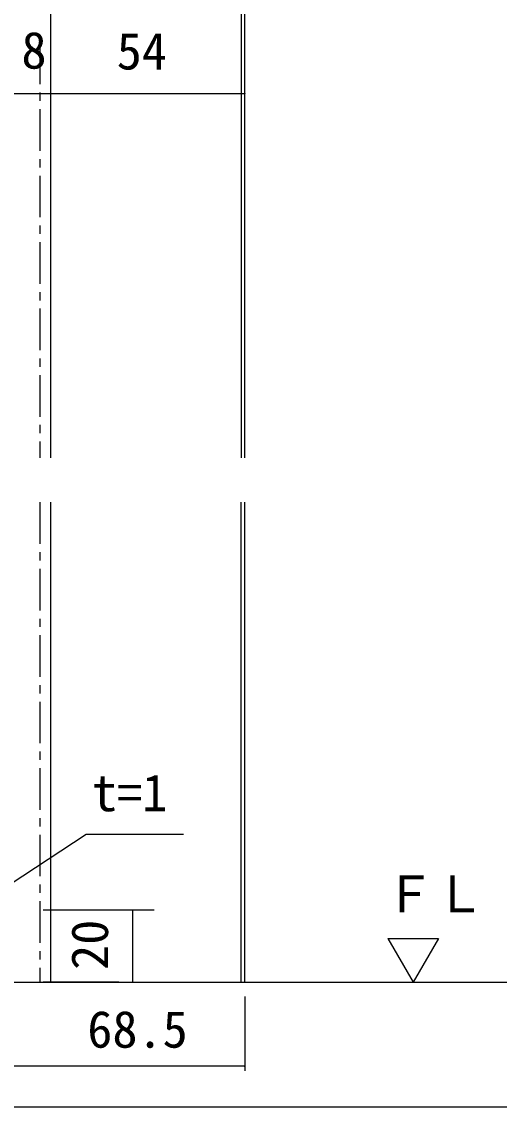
# Model space of a CAD drawing. Units: millimetres, scale not verified. Extents: x -800 to 800, y -554 to 554.
# Drawn here: x -391.5 to -258.7, y -27 to 274.7 of the extents above; entities that cross this region are included whole.
import ezdxf
from ezdxf.enums import TextEntityAlignment as Align

# ---------------------------------------------------------------- set-up
doc = ezdxf.new("R2010")
doc.units = ezdxf.units.MM
doc.header["$LTSCALE"] = 4
doc.linetypes.add('USER11', pattern=[4.619272, 2.886781, -0.577497, 0.577497, -0.577497])
for name, color, linetype, lineweight in [('1-0', 7, 'Continuous', 25), ('1-4_0', 7, 'Continuous', 25), ('2-0', 7, 'Continuous', 25)]:
    doc.layers.add(name, color=color, linetype=linetype, lineweight=lineweight)
doc.styles.add('ＭＳ ゴシック', font='')
doc.styles.get('ＭＳ ゴシック').set_extended_font_data('MS Gothic')

msp = doc.modelspace()

# ---------------------------------------------------------------- linework, layer by layer
at = {"layer": '1-0'}
msp.add_lwpolyline([(152, -27), (-780, -27), (-780, 534)], dxfattribs=at)
msp.add_lwpolyline([(152, -27), (-780, -27), (-780, 534)], dxfattribs=at)
at = {"layer": '1-4_0'}
msp.add_lwpolyline([(152, -27), (-780, -27), (-780, 534)], dxfattribs=at)
at = {"layer": '2-0'}
for p, q in [((-330.477, 397.675), (-330.477, 153.471)), ((-329.477, 153.471), (-329.477, 397.675)), ((-383.476, 373.877), (-383.476, 153.471)), ((-443.475, 254.742), (-329.477, 254.742)), ((-391.438, 254.745), (-391.438, 254.742)), ((-383.438, 254.745), (-383.438, 254.742)), ((-329.438, 254.745), (-329.438, 254.742)), ((-383.476, 141.131), (-383.476, 7.769)), ((-330.477, 7.769), (-330.477, 141.131)), ((-329.477, 7.769), (-329.477, 141.131)), ((-373.538, 48.792), (-401.187, 30.695)), ((-346.529, 48.792), (-373.537, 48.792)), ((-354.634, 27.77), (-385.475, 27.77)), ((-360.636, 27.77), (-360.636, 7.769)), ((-360.597, 27.774), (-360.597, 27.77)), ((-289.653, 19.892), (-282.651, 7.769)), ((-289.653, 19.892), (-275.656, 19.892)), ((-275.656, 19.892), (-282.651, 7.769)), ((-556.748, 7.769), (-120.828, 7.769)), ((-364.476, 7.769), (-385.478, 7.769)), ((-370.439, 7.773), (-370.439, 7.769)), ((-329.475, 3.769), (-329.475, -16.838)), ((-329.475, -15.588), (-397.975, -15.588))]:
    msp.add_line(p, q, dxfattribs=at)
at = {"layer": '2-0', "linetype": 'USER11'}
for p, q in [((-386.477, 268.865), (-386.477, 153.471)), ((-386.477, 141.131), (-386.477, 7.769))]:
    msp.add_line(p, q, dxfattribs=at)
at = {"layer": '2-0'}
for centre, radius, start, end in [((-391.477, 254.736), 0.0443, 83.20487, 88.67963), ((-391.477, 254.748), 0.0443, 271.32037, 276.79513), ((-391.477, 254.738), 0.042, 77.61974, 83.1998), ((-391.477, 254.745), 0.042, 276.8002, 282.38026), ((-391.476, 254.74), 0.0402, 71.9668, 77.61456), ((-391.476, 254.744), 0.0402, 282.38544, 288.0332), ((-391.476, 254.741), 0.039, 66.28172, 71.96187), ((-391.476, 254.743), 0.039, 288.03813, 293.71828), ((-391.476, 254.742), 0.0382, 60.59522, 66.27733), ((-391.476, 254.742), 0.0382, 293.72267, 299.40478), ((-391.475, 254.742), 0.0377, 54.93119, 60.5916), ((-391.475, 254.741), 0.0377, 299.4084, 305.06881), ((-391.475, 254.742), 0.0374, 49.30557, 54.92843), ((-391.475, 254.741), 0.0374, 305.07157, 310.69443), ((-391.475, 254.742), 0.0374, 43.72629, 49.30367), ((-391.475, 254.741), 0.0374, 310.69633, 316.27371), ((-391.475, 254.742), 0.0375, 38.19395, 43.72515), ((-391.475, 254.741), 0.0375, 316.27485, 321.80605), ((-391.475, 254.742), 0.0376, 32.70304, 38.19341), ((-391.475, 254.741), 0.0376, 321.80659, 327.29696), ((-391.476, 254.742), 0.0378, 27.24367, 32.70292), ((-391.476, 254.741), 0.0378, 327.29708, 332.75633), ((-391.476, 254.742), 0.038, 21.80334, 27.24375), ((-391.476, 254.741), 0.038, 332.75625, 338.19666), ((-391.476, 254.742), 0.0382, 16.36885, 21.8034), ((-391.476, 254.742), 0.0382, 338.1966, 343.63115), ((-391.476, 254.742), 0.0384, 10.92815, 16.36869), ((-391.476, 254.742), 0.0384, 343.63131, 349.07185), ((-391.476, 254.742), 0.0386, 5.47212, 10.92759), ((-391.476, 254.742), 0.0386, 349.07241, 354.52788), ((-391.476, 254.742), 0.0388, 354.529, 0.0039), ((-383.489, 254.742), 0.0299, 169.18087, 176.28636), ((-383.49, 254.742), 0.029, 176.31564, 183.68436), ((-383.489, 254.742), 0.0299, 183.71364, 190.81913), ((-383.487, 254.741), 0.0317, 162.47514, 169.17279), ((-383.487, 254.742), 0.0317, 190.82721, 197.52486), ((-383.485, 254.741), 0.034, 156.20606, 162.47285), ((-383.485, 254.743), 0.034, 197.52715, 203.79394), ((-383.482, 254.739), 0.0368, 150.35393, 156.20807), ((-383.482, 254.744), 0.0368, 203.79193, 209.64607), ((-383.48, 254.738), 0.0396, 144.87104, 150.35869), ((-383.48, 254.745), 0.0396, 209.64131, 215.12896), ((-383.478, 254.736), 0.0424, 139.69357, 144.87735), ((-383.478, 254.747), 0.0424, 215.12265, 220.30643), ((-383.476, 254.735), 0.0447, 134.74979, 139.70064), ((-383.476, 254.748), 0.0447, 220.29936, 225.25021), ((-383.474, 254.734), 0.0465, 129.9649, 134.75717), ((-383.474, 254.75), 0.0465, 225.24283, 230.0351), ((-383.474, 254.733), 0.0475, 125.26341, 129.97238), ((-383.474, 254.75), 0.0475, 230.02762, 234.73659), ((-383.474, 254.733), 0.0476, 120.5699, 125.27089), ((-383.474, 254.751), 0.0476, 234.72911, 239.4301), ((-383.474, 254.734), 0.0468, 115.80916, 120.57736), ((-383.474, 254.75), 0.0468, 239.42264, 244.19084), ((-383.475, 254.735), 0.0452, 110.90616, 115.81652), ((-383.475, 254.748), 0.0452, 244.18348, 249.09384), ((-383.476, 254.737), 0.043, 105.78669, 110.91324), ((-383.476, 254.746), 0.043, 249.08676, 254.21331), ((-383.476, 254.74), 0.0403, 100.37939, 105.79309), ((-383.476, 254.744), 0.0403, 254.20691, 259.62061), ((-383.477, 254.742), 0.0375, 94.61993, 100.38439), ((-383.477, 254.741), 0.0375, 259.61561, 265.38007), ((-383.477, 254.742), 0.0376, 88.51655, 94.44817), ((-383.477, 254.741), 0.0376, 265.55183, 271.48345), ((-383.477, 254.736), 0.0443, 83.20487, 88.67963), ((-383.477, 254.748), 0.0443, 271.32037, 276.79513), ((-383.477, 254.738), 0.042, 77.61974, 83.1998), ((-383.477, 254.745), 0.042, 276.8002, 282.38026), ((-383.476, 254.74), 0.0402, 71.9668, 77.61456), ((-383.476, 254.744), 0.0402, 282.38544, 288.0332), ((-383.476, 254.741), 0.039, 66.28172, 71.96187), ((-383.476, 254.743), 0.039, 288.03813, 293.71828), ((-383.476, 254.742), 0.0382, 60.59522, 66.27733), ((-383.476, 254.742), 0.0382, 293.72267, 299.40478), ((-383.475, 254.742), 0.0377, 54.93119, 60.5916), ((-383.475, 254.741), 0.0377, 299.4084, 305.06881), ((-383.475, 254.742), 0.0374, 49.30557, 54.92843), ((-383.475, 254.741), 0.0374, 305.07157, 310.69443), ((-383.475, 254.742), 0.0374, 43.72629, 49.30367), ((-383.475, 254.741), 0.0374, 310.69633, 316.27371), ((-383.475, 254.742), 0.0375, 38.19395, 43.72515), ((-383.475, 254.741), 0.0375, 316.27485, 321.80605), ((-383.475, 254.742), 0.0376, 32.70304, 38.19341), ((-383.475, 254.741), 0.0376, 321.80659, 327.29696), ((-383.476, 254.742), 0.0378, 27.24367, 32.70292), ((-383.476, 254.741), 0.0378, 327.29708, 332.75633), ((-383.476, 254.742), 0.038, 21.80334, 27.24375), ((-383.476, 254.741), 0.038, 332.75625, 338.19666), ((-383.476, 254.742), 0.0382, 16.36885, 21.8034), ((-383.476, 254.742), 0.0382, 338.1966, 343.63115), ((-383.476, 254.742), 0.0384, 10.92815, 16.36869), ((-383.476, 254.742), 0.0384, 343.63131, 349.07185), ((-383.476, 254.742), 0.0386, 5.47212, 10.92759), ((-383.477, 254.742), 0.0388, 354.529, 0.0039), ((-383.476, 254.742), 0.0386, 349.07241, 354.52788), ((-329.48, 254.742), 0.0366, 171.28253, 177.06881), ((-329.48, 254.742), 0.0366, 182.93119, 188.71747), ((-329.48, 254.742), 0.0364, 177.07225, 182.92775), ((-329.479, 254.741), 0.0374, 160.00554, 165.59314), ((-329.479, 254.742), 0.0369, 165.59397, 171.28046), ((-329.479, 254.742), 0.0369, 188.71954, 194.40603), ((-329.479, 254.742), 0.0374, 194.40686, 199.99446), ((-329.478, 254.741), 0.0379, 154.50654, 160.00572), ((-329.478, 254.742), 0.0379, 199.99428, 205.49346), ((-329.478, 254.741), 0.0384, 149.079, 154.50744), ((-329.478, 254.742), 0.0384, 205.49256, 210.921), ((-329.478, 254.741), 0.0388, 143.70017, 149.08035), ((-329.478, 254.742), 0.0388, 210.91965, 216.29983), ((-329.477, 254.741), 0.0391, 138.3449, 143.70169), ((-329.477, 254.743), 0.0391, 216.29831, 221.6551), ((-329.477, 254.741), 0.0392, 132.98789, 138.34632), ((-329.477, 254.743), 0.0392, 221.65368, 227.01211), ((-329.477, 254.741), 0.0392, 127.60589, 132.98897), ((-329.477, 254.743), 0.0392, 227.01103, 232.39411), ((-329.477, 254.741), 0.0392, 122.17973, 127.60639), ((-329.477, 254.743), 0.0392, 232.39361, 237.82027), ((-329.477, 254.741), 0.0392, 116.69627, 122.17942), ((-329.477, 254.743), 0.0392, 237.82058, 243.30373), ((-329.477, 254.741), 0.0392, 111.15029, 116.69499), ((-329.477, 254.743), 0.0392, 243.30501, 248.84971), ((-329.477, 254.74), 0.0394, 105.54588, 111.14791), ((-329.477, 254.743), 0.0394, 248.85209, 254.45412), ((-329.477, 254.74), 0.0398, 99.89733, 105.54238), ((-329.477, 254.743), 0.0398, 254.45762, 260.10267), ((-329.477, 254.739), 0.0406, 94.22904, 99.8928), ((-329.477, 254.744), 0.0406, 260.1072, 265.77096), ((-329.477, 254.739), 0.0407, 88.5597, 94.28185), ((-329.477, 254.744), 0.0407, 265.71815, 271.4403), ((-329.477, 254.742), 0.038, 82.6563, 88.51648), ((-329.477, 254.742), 0.038, 271.48352, 277.3437), ((-329.477, 254.742), 0.0384, 76.91789, 82.65249), ((-329.477, 254.742), 0.0384, 277.34751, 283.08211), ((-329.477, 254.741), 0.0389, 71.31906, 76.91591), ((-329.477, 254.742), 0.0389, 283.08409, 288.68094), ((-329.477, 254.74), 0.0396, 65.85684, 71.31873), ((-329.477, 254.743), 0.0396, 288.68127, 294.14316), ((-329.478, 254.74), 0.0402, 60.51544, 65.85786), ((-329.478, 254.744), 0.0402, 294.14214, 299.48456), ((-329.478, 254.739), 0.0408, 55.26897, 60.5175), ((-329.478, 254.744), 0.0408, 299.4825, 304.73103), ((-329.478, 254.739), 0.0411, 50.08417, 55.27177), ((-329.478, 254.744), 0.0411, 304.72823, 309.91583), ((-329.478, 254.739), 0.0412, 44.92276, 50.08742), ((-329.478, 254.744), 0.0412, 309.91258, 315.07724), ((-329.478, 254.739), 0.0409, 39.74366, 44.92622), ((-329.478, 254.744), 0.0409, 315.07378, 320.25634), ((-329.477, 254.74), 0.0403, 34.50501, 39.74707), ((-329.477, 254.744), 0.0403, 320.25293, 325.49499), ((-329.477, 254.74), 0.0394, 29.16628, 34.50807), ((-329.477, 254.743), 0.0394, 325.49193, 330.83372), ((-329.476, 254.741), 0.0383, 23.69083, 29.16866), ((-329.476, 254.743), 0.0383, 330.83134, 336.30917), ((-329.475, 254.741), 0.0372, 18.04889, 23.69213), ((-329.475, 254.742), 0.0372, 336.30787, 341.95111), ((-329.474, 254.741), 0.036, 12.2212, 18.04866), ((-329.474, 254.742), 0.036, 341.95134, 347.7788), ((-329.473, 254.742), 0.0351, 6.20301, 12.21899), ((-329.473, 254.742), 0.0351, 347.78101, 353.79699), ((-329.472, 254.742), 0.0344, 353.80154, 359.99218), ((-360.644, 27.77), 0.0317, 170.08711, 176.67596), ((-360.637, 27.77), 0.0388, 176.96474, 183.03526), ((-360.631, 27.77), 0.0448, 182.71606, 188.31361), ((-360.643, 27.77), 0.032, 163.63521, 170.07726), ((-360.633, 27.77), 0.0424, 188.31974, 194.02147), ((-360.643, 27.77), 0.0327, 157.38914, 163.62829), ((-360.635, 27.769), 0.0407, 194.02772, 199.7867), ((-360.642, 27.77), 0.0339, 151.37927, 157.38523), ((-360.636, 27.769), 0.0395, 199.79258, 205.56485), ((-360.64, 27.769), 0.0353, 145.61161, 151.37803), ((-360.636, 27.769), 0.0388, 205.56994, 211.31814), ((-360.637, 27.769), 0.0385, 211.32215, 217.01811), ((-360.639, 27.768), 0.0368, 140.07235, 145.61247), ((-360.637, 27.769), 0.0385, 217.02092, 222.64701), ((-360.638, 27.767), 0.0384, 134.73313, 140.07472), ((-360.637, 27.766), 0.0398, 129.55591, 134.73647), ((-360.636, 27.769), 0.0387, 222.64865, 228.19794), ((-360.636, 27.765), 0.0409, 124.49694, 129.55982), ((-360.636, 27.769), 0.0389, 228.19853, 233.67384), ((-360.636, 27.765), 0.0417, 119.50968, 124.50109), ((-360.636, 27.769), 0.0392, 233.67358, 239.08596), ((-360.635, 27.764), 0.0421, 114.54706, 119.51382), ((-360.636, 27.769), 0.0394, 239.08509, 244.45179), ((-360.636, 27.769), 0.0396, 244.45055, 249.79298), ((-360.635, 27.764), 0.0421, 109.56316, 114.55098), ((-360.636, 27.765), 0.0417, 104.51489, 109.56665), ((-360.636, 27.769), 0.0396, 249.79163, 255.1332), ((-360.636, 27.765), 0.0411, 99.36369, 104.5177), ((-360.636, 27.769), 0.0395, 255.13198, 260.49602), ((-360.636, 27.766), 0.0402, 94.07772, 99.36554), ((-360.636, 27.769), 0.0393, 260.49518, 265.90281), ((-360.636, 27.764), 0.0423, 88.68114, 93.92951), ((-360.636, 27.772), 0.0421, 266.0493, 271.32747), ((-360.636, 27.756), 0.0501, 84.01591, 88.84936), ((-360.636, 27.779), 0.0495, 271.14567, 276.04397), ((-360.636, 27.76), 0.0466, 79.01105, 84.01453), ((-360.635, 27.775), 0.0452, 276.04501, 281.20453), ((-360.635, 27.763), 0.0437, 73.84545, 79.00924), ((-360.635, 27.772), 0.0417, 281.20693, 286.61793), ((-360.634, 27.765), 0.0411, 68.53109, 73.8432), ((-360.634, 27.769), 0.0389, 286.62192, 292.26386), ((-360.634, 27.767), 0.039, 63.08213, 68.52842), ((-360.633, 27.767), 0.0367, 292.26953, 298.1097), ((-360.633, 27.768), 0.0373, 57.51478, 63.07907), ((-360.632, 27.766), 0.0352, 298.11696, 304.11039), ((-360.632, 27.77), 0.036, 51.84712, 57.51136), ((-360.632, 27.765), 0.0342, 304.11891, 310.20986), ((-360.632, 27.765), 0.034, 310.21909, 316.34428), ((-360.631, 27.77), 0.0349, 46.0989, 51.84337), ((-360.631, 27.771), 0.0342, 40.29141, 46.09488), ((-360.632, 27.765), 0.0343, 316.35354, 322.44677), ((-360.631, 27.771), 0.0338, 34.44726, 40.28718), ((-360.633, 27.765), 0.0352, 322.45538, 328.45269), ((-360.631, 27.771), 0.0337, 28.5902, 34.44289), ((-360.634, 27.766), 0.0368, 328.46008, 334.30449), ((-360.631, 27.771), 0.0339, 22.74479, 28.58575), ((-360.636, 27.767), 0.0391, 334.31031, 339.9553), ((-360.631, 27.771), 0.0344, 16.93613, 22.74037), ((-360.639, 27.768), 0.0421, 339.95942, 345.37068), ((-360.632, 27.771), 0.0353, 11.1893, 16.93183), ((-360.642, 27.769), 0.0457, 345.37318, 350.52869), ((-360.633, 27.771), 0.0365, 5.52888, 11.18522), ((-360.652, 27.77), 0.0554, 355.4186, 0.03904), ((-360.647, 27.77), 0.0502, 350.52978, 355.41864), ((-370.48, 7.77), 0.037, 164.89513, 170.94824), ((-370.479, 7.769), 0.038, 170.95644, 177.01027), ((-370.478, 7.769), 0.0394, 177.00151, 182.99849), ((-370.478, 7.769), 0.0393, 182.98811, 188.90413), ((-370.478, 7.769), 0.0394, 188.90904, 194.71104), ((-370.481, 7.77), 0.0365, 158.89081, 164.888), ((-370.477, 7.77), 0.0399, 194.71405, 200.38027), ((-370.481, 7.77), 0.0366, 152.98651, 158.88523), ((-370.477, 7.77), 0.0405, 200.38147, 205.90643), ((-370.48, 7.77), 0.037, 147.20992, 152.98271), ((-370.476, 7.77), 0.0412, 205.90605, 211.2988), ((-370.48, 7.769), 0.0376, 141.573, 147.20786), ((-370.476, 7.77), 0.0418, 211.29715, 216.5788), ((-370.479, 7.769), 0.0383, 136.07351, 141.57249), ((-370.475, 7.771), 0.0422, 216.5762, 221.77718), ((-370.479, 7.768), 0.0391, 130.69736, 136.07424), ((-370.475, 7.771), 0.0424, 221.77391, 226.93147), ((-370.478, 7.768), 0.0398, 125.42148, 130.69901), ((-370.475, 7.771), 0.0422, 226.92779, 232.08372), ((-370.476, 7.77), 0.0417, 232.07989, 237.27851), ((-370.478, 7.767), 0.0404, 120.21654, 125.42375), ((-370.478, 7.767), 0.0407, 115.04946, 120.21914), ((-370.476, 7.769), 0.0408, 237.27478, 242.56087), ((-370.478, 7.767), 0.0408, 109.88562, 115.05212), ((-370.477, 7.768), 0.0396, 242.55757, 247.97409), ((-370.478, 7.767), 0.0406, 104.69092, 109.8881), ((-370.477, 7.767), 0.0382, 247.97161, 253.55683), ((-370.478, 7.767), 0.0403, 99.43383, 104.69298), ((-370.478, 7.766), 0.0368, 253.55566, 259.33955), ((-370.478, 7.768), 0.0397, 94.08745, 99.43519), ((-370.478, 7.764), 0.0355, 259.34023, 265.34009), ((-370.478, 7.765), 0.0422, 88.67683, 93.94011), ((-370.478, 7.766), 0.0371, 265.51345, 271.5049), ((-370.478, 7.758), 0.0498, 83.98597, 88.85184), ((-370.478, 7.773), 0.044, 271.31793, 276.825), ((-370.478, 7.762), 0.0459, 78.90323, 83.98477), ((-370.478, 7.77), 0.0414, 276.83005, 282.48716), ((-370.477, 7.765), 0.0427, 73.61351, 78.90115), ((-370.477, 7.768), 0.0394, 282.49284, 288.26085), ((-370.476, 7.767), 0.04, 68.13259, 73.61046), ((-370.477, 7.767), 0.038, 288.26682, 294.10451), ((-370.475, 7.769), 0.0378, 62.48317, 68.12852), ((-370.476, 7.766), 0.0371, 294.11041, 299.9772), ((-370.475, 7.771), 0.0362, 56.69494, 62.47811), ((-370.476, 7.766), 0.0367, 299.9827, 305.84133), ((-370.474, 7.772), 0.035, 50.80406, 56.68905), ((-370.476, 7.766), 0.0366, 305.84618, 311.66474), ((-370.474, 7.772), 0.0344, 44.85178, 50.79757), ((-370.476, 7.766), 0.0369, 311.66879, 317.42203), ((-370.473, 7.773), 0.0342, 38.88255, 44.845), ((-370.477, 7.766), 0.0375, 317.42525, 323.09491), ((-370.474, 7.772), 0.0344, 32.94156, 38.87583), ((-370.477, 7.767), 0.0383, 323.09736, 328.67182), ((-370.474, 7.772), 0.0352, 27.07228, 32.93525), ((-370.478, 7.767), 0.0394, 328.6736, 334.14688), ((-370.475, 7.771), 0.0364, 21.31419, 27.06666), ((-370.477, 7.771), 0.0381, 15.70107, 21.30946), ((-370.481, 7.769), 0.042, 339.51954, 344.78845), ((-370.479, 7.768), 0.0406, 334.14816, 339.51861), ((-370.479, 7.77), 0.0403, 10.26, 15.69733), ((-370.482, 7.77), 0.043, 5.01107, 10.25725), ((-370.482, 7.769), 0.0436, 344.78916, 349.95938), ((-370.486, 7.769), 0.0472, 355.03538, 0.01739), ((-370.484, 7.769), 0.0453, 349.96, 355.03476), ((-329.475, -15.588), 0.156, 0, 180), ((-329.475, -15.588), 0.156, 180, 0)]:
    msp.add_arc(centre, radius, start, end, dxfattribs=at)

# ---------------------------------------------------------------- texts
at = {"layer": '2-0', "style": 'ＭＳ ゴシック'}
for s, p in [('8', (-391.547, 258.587)), ('54', (-365.058, 258.335)), ('t=1', (-371.947, 52.201)), ('ＦＬ', (-290.613, 24.078)), ('68.5', (-373.242, -13.516))]:
    msp.add_text(s, height=10.26, dxfattribs=at).set_placement(p, align=Align.BOTTOM_LEFT)
msp.add_text('20', height=10.26, rotation=90, dxfattribs=at).set_placement((-364.39, 11.178), align=Align.BOTTOM_LEFT)

doc.saveas('drawing.dxf')
